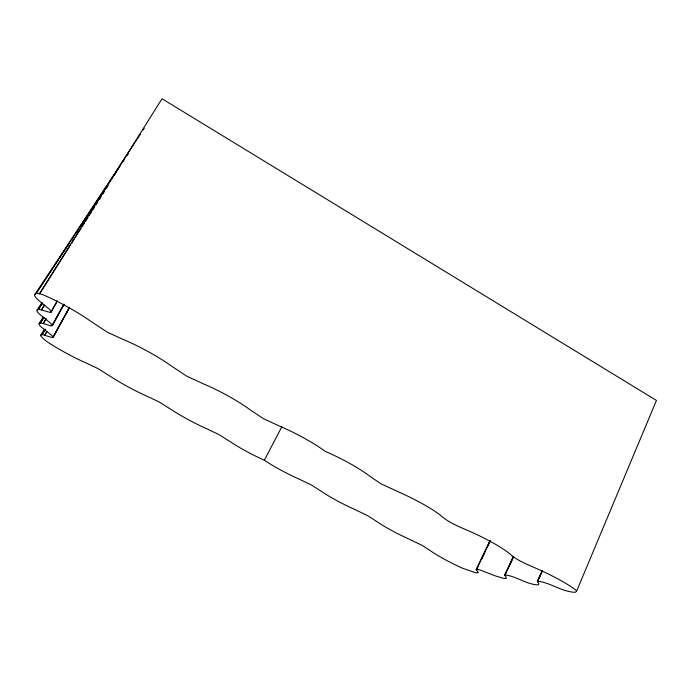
<?xml version="1.0" encoding="UTF-8"?>
<svg xmlns="http://www.w3.org/2000/svg" width="691" height="691" viewBox="0 0 691 691"><rect width="100%" height="100%" fill="white"/><g stroke="black" fill="none" stroke-linecap="round" stroke-linejoin="round"><path stroke-width="1.04" d="M108.064 184.143L34.55 295.022A44.293 6.668 29.6 0 0 38.437 300.231L49.562 309.335L51.367 311.762L49.804 312.315L39.698 309.499L37.521 309.654L36.925 310.656A40.596 5.64 29.4 0 0 38.99 313.74L50.702 323.328L52.352 325.452L50.909 325.867L41.538 323.086L39.517 323.138L38.955 323.967A37.547 4.846 29.2 0 0 40.838 326.67L51.67 335.308L53.198 337.199L51.851 337.502L43.127 334.772L41.235 334.738L40.7 335.429A35.016 4.215 29 0 0 43.706 339.005L47.489 342.01A38.022 4.612 29.1 0 0 56.973 347.893L60.1 349.715A35.319 4.276 29.1 0 0 69.437 354.88A38.057 4.612 29.1 0 0 85.045 362.481L97.656 368.424L109.757 375.956A36.943 4.561 28.6 0 0 118.679 381.518L121.676 383.272A34.317 4.224 28.6 0 0 130.737 388.282A36.977 4.561 28.6 0 0 146.345 395.9L159.042 401.903L170.427 409.029A36.087 4.483 28.1 0 0 178.814 414.298L181.69 415.973A33.522 4.155 28.1 0 0 187.52 419.247A36.113 4.492 28.1 0 0 206.091 428.472L218.866 434.518L229.567 441.264A35.44 4.396 27.6 0 0 237.445 446.248L240.2 447.854A32.918 4.068 27.6 0 0 245.841 451.033A35.466 4.396 27.6 0 0 264.342 460.223A35.137 4.327 27.3 0 0 271.926 465.034L274.603 466.606A32.641 4.008 27.3 0 0 283.016 471.262A35.163 4.336 27.3 0 0 298.59 478.889L311.477 485.022L321.142 491.189A34.775 4.206 26.8 0 0 328.26 495.732L330.825 497.244A32.304 3.904 26.8 0 0 338.996 501.77A34.809 4.215 26.8 0 0 354.561 509.397L367.5 515.572L376.56 521.394A34.576 4.077 26.4 0 0 383.22 525.687L385.682 527.138A32.114 3.775 26.4 0 0 393.628 531.534A34.602 4.077 26.4 0 0 409.167 539.17L422.166 545.38L430.64 550.874A34.507 3.939 26 0 0 436.867 554.925L439.226 556.315A32.054 3.645 26 0 0 446.947 560.6A34.533 3.939 26 0 0 462.469 568.218L475.339 572.614A31.855 3.619 26 0 0 478.293 572.424L476.168 569.41L490.256 540.353M476.168 569.41L479.321 569.704L494.747 575.707L502.918 578.168A34.187 4.103 25.8 0 0 506.468 578.039L504.637 574.903C514.933 575.845 524.098 582.833 534.471 584.517A36.908 4.682 25.5 0 0 538.755 584.474L538.686 583.204L537.339 581.209C548.956 582.271 559.244 589.984 570.913 591.85A40.035 5.39 25.1 0 0 575.353 592.204L576.51 591.41L656.45 400.452L162.031 98.735L39.499 293.787L36.096 293.511L34.636 294.288M542.167 571.06L537.382 581.865L541.899 572.122M513.232 556.955L504.801 575.534L506.183 572.606M489.971 540.742L476.427 570.015L477.827 567.104M537.339 581.209L542.34 570.481M508.49 567.734L513.111 557.982M504.637 574.903L513.422 556.454M481.567 559.321L484.849 552.515M487.19 547.652L490.463 540.846M264.342 460.223L281.798 426.822M68.936 308.316L52.862 337.536L69.549 307.417M53.198 337.199L69.307 307.866M63.952 304.195L51.989 325.867L64.013 304.265M52.352 325.452L63.814 304.662M57.232 300.965L50.979 312.254L57.284 300.965M46.072 318.871L43.231 323.431L46.09 318.888M70.663 244.726L39.499 293.787L42.116 294.426A47.187 7.014 29.6 0 1 67.053 306.605A44.043 6.564 29.6 0 1 75.362 311.391L79.491 313.895A47.161 7.005 29.6 0 1 91.678 321.902L107.597 332.328L124.164 339.912A45.502 6.919 28.9 0 1 144.929 349.845A42.471 6.478 28.9 0 1 156.926 356.634L160.822 359A45.476 6.91 28.9 0 1 172.068 366.463L186.751 376.189L203.465 383.876A44.25 6.772 28.1 0 1 228.142 395.969A41.296 6.34 28.1 0 1 235.752 400.365L239.44 402.603A44.215 6.772 28.1 0 1 249.779 409.547L263.314 418.608L280.149 426.382A43.369 6.59 27.3 0 1 304.696 438.431A40.475 6.167 27.3 0 1 311.978 442.646L315.459 444.771A43.343 6.582 27.3 0 1 324.951 451.223A43.006 6.461 26.9 0 1 345.664 461.199A40.138 6.046 26.9 0 1 356.521 467.349L359.881 469.414A42.98 6.452 26.9 0 1 368.89 475.589L380.724 483.657L397.714 491.569A42.643 6.219 26.2 0 1 418.383 501.545A39.793 5.813 26.2 0 1 428.843 507.47L432.013 509.422A42.617 6.21 26.2 0 1 440.262 515.149C448.252 522.284 458.409 526.49 468.17 530.628A42.54 5.951 25.6 0 1 488.796 540.604A39.707 5.571 25.6 0 1 498.876 546.313L501.873 548.17A42.514 5.951 25.6 0 1 509.388 553.474C517.015 560.531 527.052 564.34 536.441 568.477A42.652 5.675 25.1 0 1 557.006 578.436A39.819 5.303 25.1 0 1 566.732 583.955L569.557 585.709A42.626 5.666 25.1 0 1 576.389 590.624L576.51 591.41M71.812 242.912L74.127 239.276M75.276 237.454L81.046 228.375M82.203 226.553L84.509 222.917M85.667 221.103L87.973 217.466M89.13 215.652L91.437 212.016M92.594 210.202L94.322 207.473M96.058 204.752L97.785 202.022M99.521 199.302L101.249 196.572M102.985 193.851L104.712 191.122M106.44 188.393L108.176 185.672M43.818 317.584L40.311 322.999L43.835 317.601M42.488 303.133L38.376 309.447L42.522 303.133M140.662 133.709L36.096 293.511L58.13 260.196M143.028 130.098L144.203 128.293M40.795 334.988L44.336 329.59M59.322 258.391L69.446 243.085M71.829 239.483L73.617 236.78M76.001 233.178L77.789 230.474M80.173 226.873L83.145 222.372M84.337 220.567L87.316 216.067M89.104 213.364L91.488 209.762M93.276 207.067L95.064 204.363M97.44 200.761L99.228 198.058M101.612 194.456L103.4 191.752M114.715 174.642L116.503 171.947M39.05 323.448L43.188 317.178M37.02 310.043L41.771 302.874M109.852 181.448L120.001 166.229M122.981 161.746L124.173 159.958M127.161 155.484L128.353 153.687M46.971 331.473L44.708 335.126L46.988 331.481M44.371 305.258L41.52 309.818L44.388 305.275M45.485 329.218L41.978 334.651L45.511 329.227"/></g></svg>
